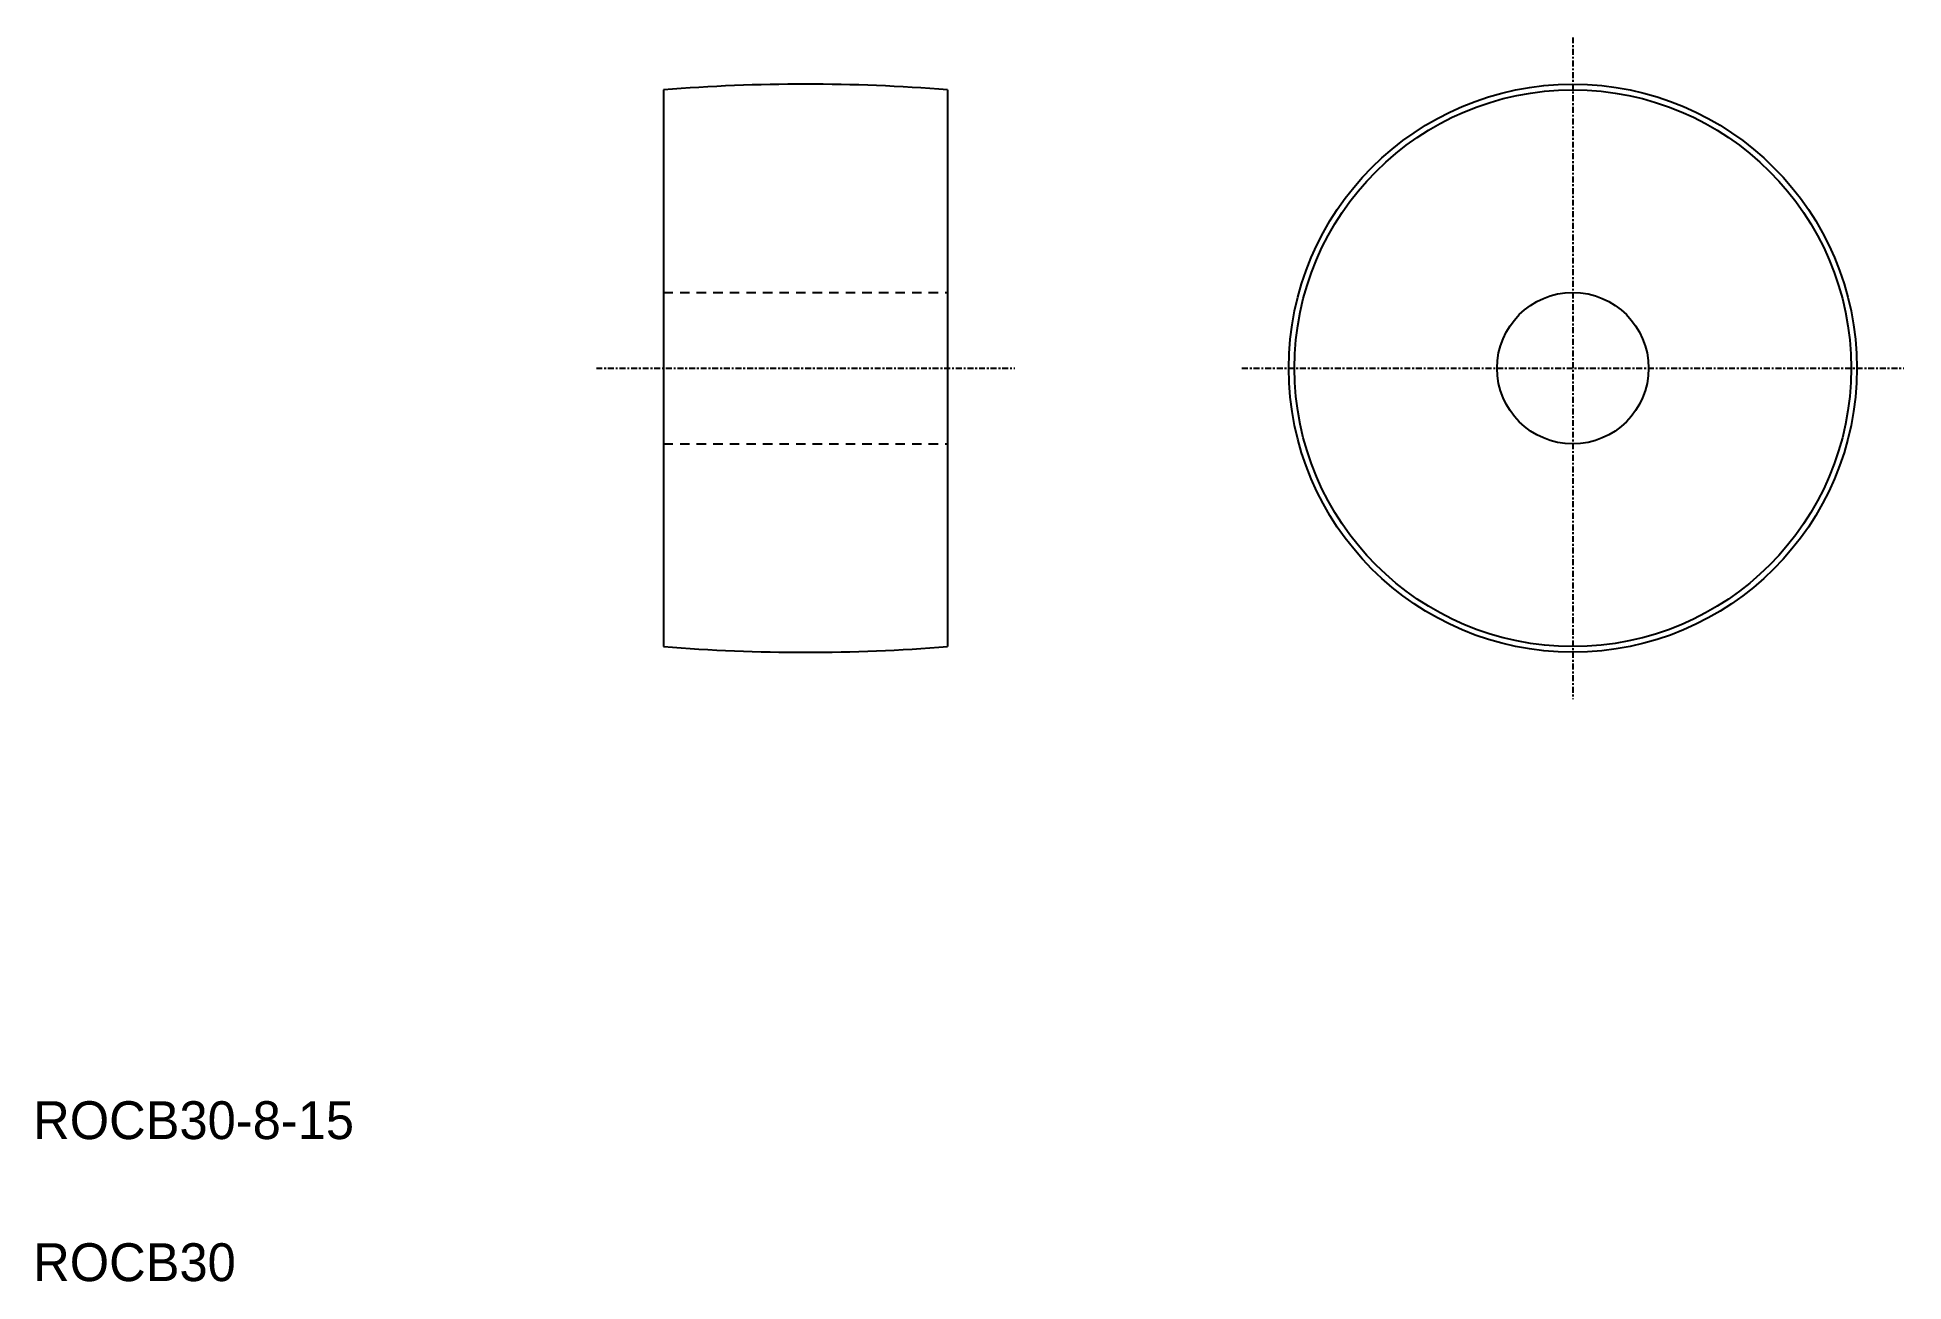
# Model space of a CAD drawing. Extents: x 5.2 to 103.8, y 5 to 70.7.
import ezdxf

# ---------------------------------------------------------------- set-up
doc = ezdxf.new("R2010")
doc.units = 0
doc.header["$LTSCALE"] = 0.25
doc.linetypes.add('CENTER', pattern=[2, 1.25, -0.25, 0.25, -0.25])
doc.linetypes.add('DASHED', pattern=[3.5, 2, -1.5])
doc.layers.get('0').update_dxf_attribs({"linetype": 'CONTINUOUS'})
doc.layers.add('CENTER', color=1, linetype='CENTER')

msp = doc.modelspace()

# ---------------------------------------------------------------- linework, layer by layer
at = {"color": 7, "linetype": 'CONTINUOUS'}
for p, q in [((38.291, 67.911), (38.291, 38.511)), ((53.291, 67.911), (53.291, 38.511))]:
    msp.add_line(p, q, dxfattribs=at)
at = {"color": 3, "linetype": 'DASHED'}
for p, q in [((38.291, 57.211), (53.291, 57.211)), ((38.291, 49.211), (53.291, 49.211))]:
    msp.add_line(p, q, dxfattribs=at)
at = {"color": 7, "linetype": 'CONTINUOUS'}
for radius in [15, 14.7, 4]:
    msp.add_circle((86.315, 53.211), radius, dxfattribs=at)
for centre, start, end in [((45.791, -25.689), 85.41878, 94.58122), ((45.791, 132.111), 265.41878, 274.58122)]:
    msp.add_arc(centre, 93.9, start, end, dxfattribs=at)
at = {"layer": 'CENTER', "color": 1, "linetype": 'CENTER'}
for p, q in [((86.315, 70.684), (86.315, 35.739)), ((34.743, 53.211), (56.839, 53.211)), ((68.842, 53.211), (103.788, 53.211))]:
    msp.add_line(p, q, dxfattribs=at)

# ---------------------------------------------------------------- texts
at = {"color": 7, "linetype": 'CONTINUOUS'}
for s, p in [('ROCB30-8-15', (5, 12.5)), ('ROCB30', (5, 5))]:
    msp.add_text(s, height=2, dxfattribs=at).set_placement(p)

doc.saveas('drawing.dxf')
